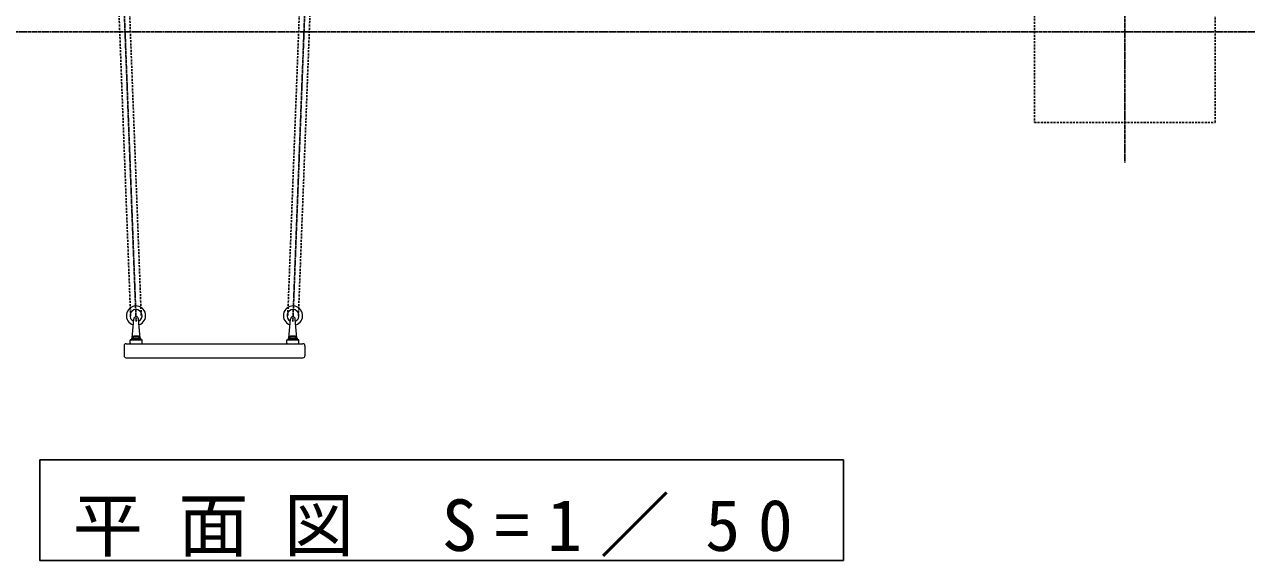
# Model space of a CAD drawing. Units: millimetres, scale not verified, with parts at other scales. Extents: x -35408 to 0, y -49934 to 13350.
# Drawn here: x -17312 to -14250, y 7511 to 8843 of the extents above; entities that cross this region are included whole.
import ezdxf

# ---------------------------------------------------------------- set-up
doc = ezdxf.new("R2010")
doc.units = ezdxf.units.MM
doc.linetypes.add('USER2', pattern=[6, 3, -1, 1, -1])
doc.linetypes.add('USER4', pattern=[8, 5, -3])
doc.layers.add('線', color=2, linetype='Continuous', lineweight=25)
doc.layers.add('補助', color=2, linetype='Continuous', lineweight=25)
doc.styles.add('ＭＳ ゴシック', font='')
doc.styles.get('ＭＳ ゴシック').set_extended_font_data('MS Gothic')

msp = doc.modelspace()

# ---------------------------------------------------------------- linework, layer by layer
at = {"layer": '線', "color": 20, "linetype": 'USER2'}
for p, q in [((-14575, 8500), (-14575, 11500)), ((-17035, 8104.55), (-17105, 9932.5)), ((-16645, 8104.55), (-16575, 9932.5)), ((-18300, 8825), (-14250, 8825))]:
    msp.add_line(p, q, dxfattribs=at)
at = {"layer": '線', "color": 4, "linetype": 'USER4'}
for p, q in [((-17048.814, 8119.037), (-17118.24, 9931.993)), ((-17022.334, 8120.051), (-17091.76, 9933.007)), ((-16657.666, 8120.051), (-16588.24, 9933.007)), ((-16631.186, 8119.037), (-16561.76, 9931.993))]:
    msp.add_line(p, q, dxfattribs=at)
at = {"layer": '線', "color": 7, "lineweight": 13}
for p, q in [((-17044.712, 8063.239), (-17040.982, 8111.017)), ((-17025.288, 8063.239), (-17029.018, 8111.017)), ((-16654.712, 8063.239), (-16650.982, 8111.017)), ((-16635.288, 8063.239), (-16639.018, 8111.017)), ((-17050, 8050.75), (-17050, 8058.35)), ((-17048.8, 8059.55), (-17021.2, 8059.55)), ((-17020, 8050.75), (-17020, 8058.35)), ((-16660, 8050.75), (-16660, 8058.35)), ((-16658.8, 8059.55), (-16631.2, 8059.55)), ((-16630, 8050.75), (-16630, 8058.35)), ((-17065, 8044.55), (-17065, 8019.55)), ((-17060, 8049.55), (-16620, 8049.55)), ((-17048.8, 8049.55), (-17021.2, 8049.55)), ((-16658.8, 8049.55), (-16631.2, 8049.55)), ((-16615, 8044.55), (-16615, 8019.55)), ((-17060, 8014.55), (-16620, 8014.55))]:
    msp.add_line(p, q, dxfattribs=at)
at = {"layer": '線'}
for p, q in [((-17045.75, 8062.55), (-17024.25, 8062.55)), ((-17045.75, 8062.55), (-17045.75, 8059.55)), ((-17045.75, 8059.55), (-17024.25, 8059.55)), ((-17045.5, 8063.55), (-17045.5, 8062.55)), ((-17045.5, 8063.55), (-17024.5, 8063.55)), ((-17045.5, 8062.55), (-17024.5, 8062.55)), ((-17040, 8068.35), (-17030, 8068.35)), ((-17025.389, 8059.55), (-17026.193, 8062.55)), ((-17024.25, 8059.55), (-17025.054, 8062.55)), ((-17024.5, 8063.55), (-17024.5, 8062.55)), ((-17024.25, 8062.55), (-17024.25, 8059.55)), ((-16655.75, 8062.55), (-16634.25, 8062.55)), ((-16655.75, 8062.55), (-16655.75, 8059.55)), ((-16655.75, 8059.55), (-16634.25, 8059.55)), ((-16655.5, 8063.55), (-16655.5, 8062.55)), ((-16655.5, 8063.55), (-16634.5, 8063.55)), ((-16655.5, 8062.55), (-16634.5, 8062.55)), ((-16650, 8068.35), (-16640, 8068.35)), ((-16635.389, 8059.55), (-16636.193, 8062.55)), ((-16634.25, 8059.55), (-16635.054, 8062.55)), ((-16634.5, 8063.55), (-16634.5, 8062.55)), ((-16634.25, 8062.55), (-16634.25, 8059.55))]:
    msp.add_line(p, q, dxfattribs=at)
at = {"layer": '線', "color": 4, "linetype": 'USER4'}
msp.add_lwpolyline([(-14800, 8600), (-14350, 8600), (-14350, 9050), (-14800, 9050)], close=True, dxfattribs=at)
at = {"layer": '線', "color": 7, "lineweight": 13}
for centre, radius, start, end in [((-17035.336, 8119.544), 24, 92.13729, 253.59569), ((-17035.336, 8119.544), 15, 92.13729, 246.20496), ((-17035, 8110.55), 6, 4.46422, 175.53578), ((-17035.336, 8119.544), 24, 288.04255, 92.13729), ((-17035.336, 8119.544), 15, 296.52804, 92.13729), ((-16644.664, 8119.544), 24, 87.86271, 251.95745), ((-16644.664, 8119.544), 15, 87.86271, 243.47196), ((-16645, 8110.55), 6, 4.46422, 175.53578), ((-16644.664, 8119.544), 15, 293.79504, 87.86271), ((-16644.664, 8119.544), 24, 286.40431, 87.86271), ((-17048.8, 8058.35), 1.2, 90, 180), ((-17048.7, 8063.55), 4, 270, 355.53578), ((-17021.3, 8063.55), 4, 184.46422, 270), ((-17021.2, 8058.35), 1.2, 0, 90), ((-16658.8, 8058.35), 1.2, 90, 180), ((-16658.7, 8063.55), 4, 270, 355.53578), ((-16631.3, 8063.55), 4, 184.46422, 270), ((-16631.2, 8058.35), 1.2, 0, 90), ((-17060, 8044.55), 5, 90, 180), ((-17048.8, 8050.75), 1.2, 180, 270), ((-17021.2, 8050.75), 1.2, 270, 0), ((-16658.8, 8050.75), 1.2, 180, 270), ((-16631.2, 8050.75), 1.2, 270, 0), ((-16620, 8044.55), 5, 0, 90), ((-17060, 8019.55), 5, 180, 270), ((-16620, 8019.55), 5, 270, 0)]:
    msp.add_arc(centre, radius, start, end, dxfattribs=at)
at = {"layer": '線'}
for centre, start, end in [((-17035, 8057.07), 113.90552, 148.31866), ((-17035, 8057.07), 31.68134, 66.09448), ((-16645, 8057.07), 113.90552, 148.31866), ((-16645, 8057.07), 31.68134, 66.09448)]:
    msp.add_arc(centre, 12.339, start, end, dxfattribs=at)
at = {"layer": '補助'}
msp.add_lwpolyline([(-17275, 7760.829), (-17275, 7510.829), (-15275, 7510.829), (-15275, 7760.829)], close=True, dxfattribs=at)

# ---------------------------------------------------------------- texts
at = {"layer": '補助', "insert": (-16275, 7519.162), "char_height": 128.3, "attachment_point": 8, "style": 'ＭＳ ゴシック'}
msp.add_mtext('\\T1.5;平面図\\~S=1／50', dxfattribs=at)

doc.saveas('drawing.dxf')
